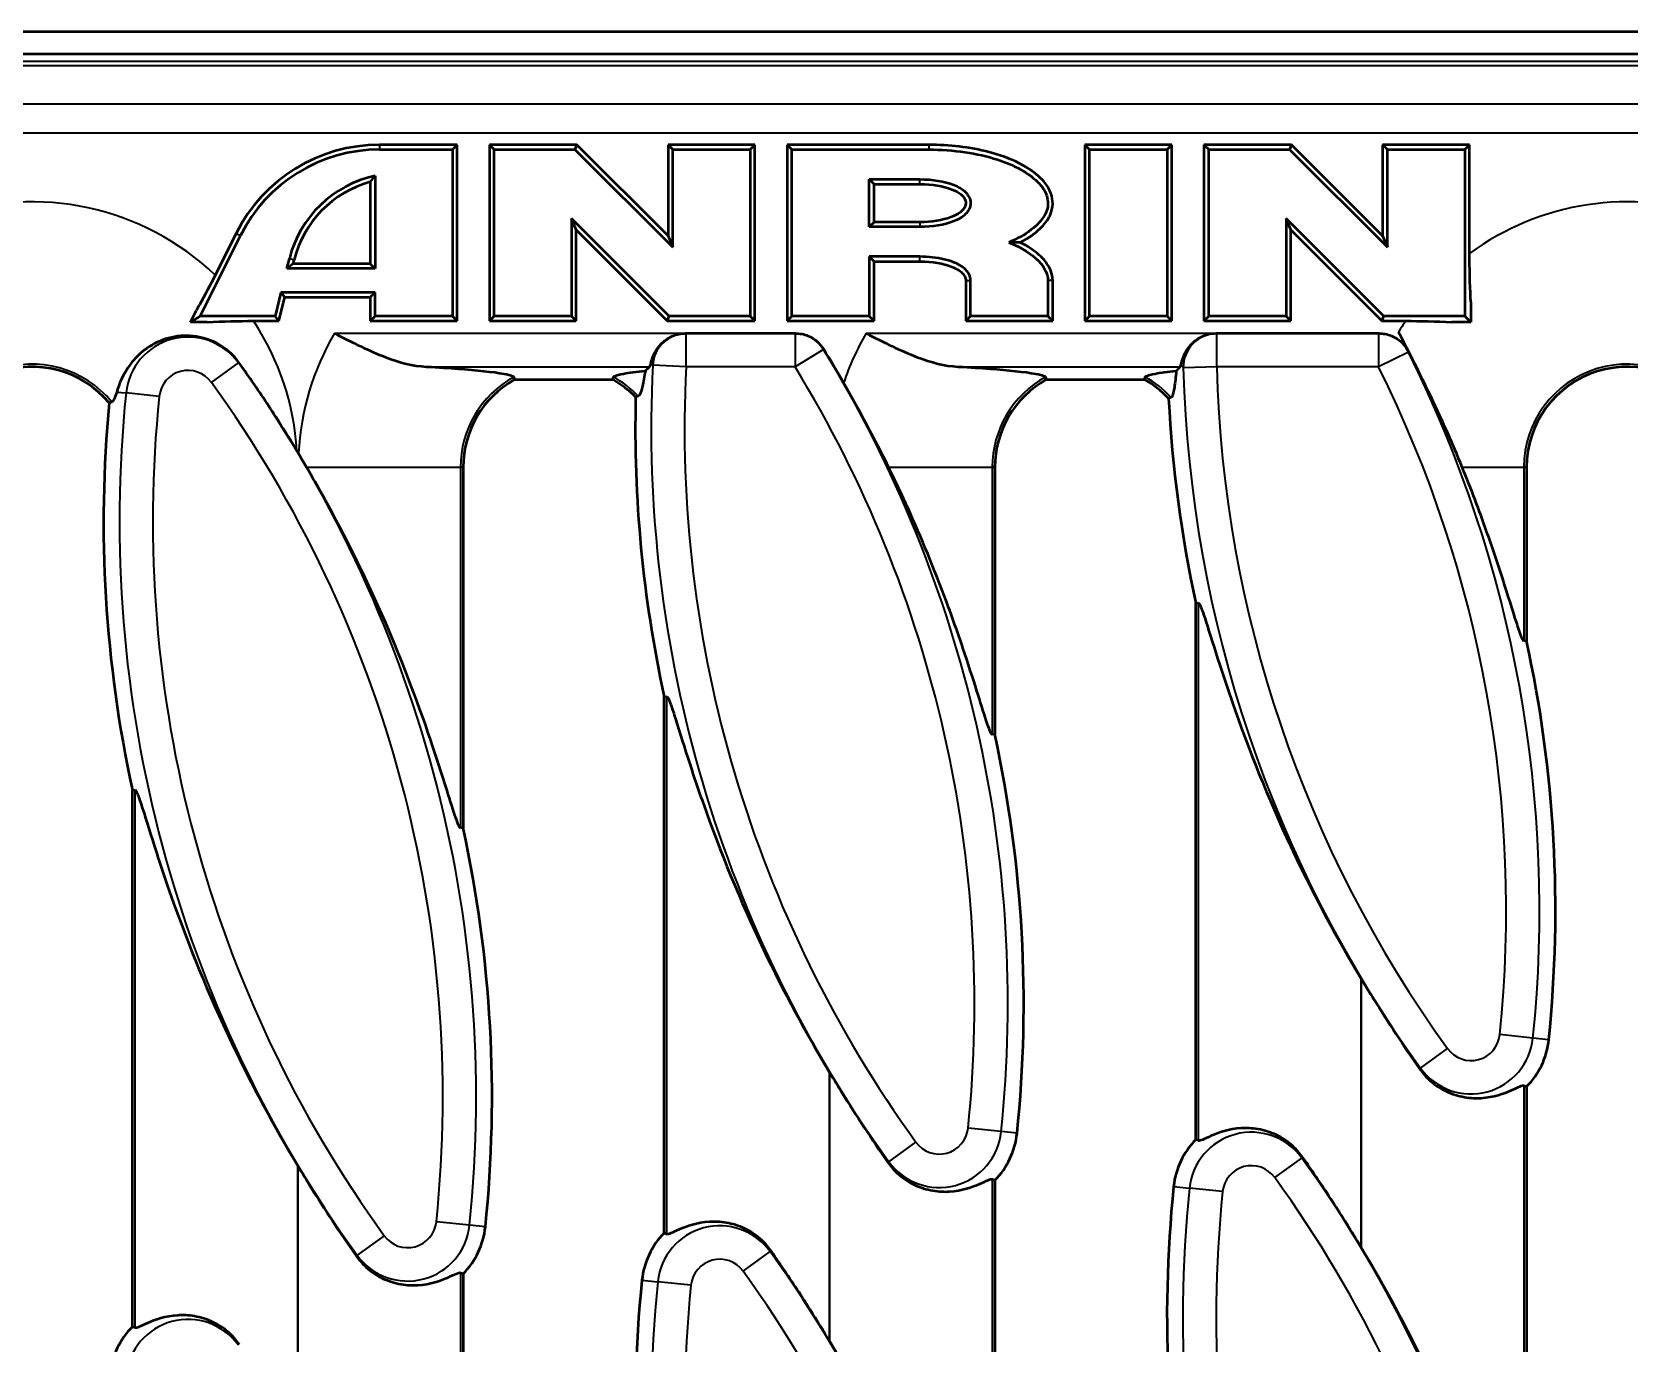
# Model space of a CAD drawing. Header units: millimetres. Extents: x 0 to 1485, y 0 to 1050.
# Drawn here: x 1182.1 to 1253.6, y 568 to 626.8 of the extents above; entities that cross this region are included whole.
import ezdxf

# ---------------------------------------------------------------- set-up
doc = ezdxf.new("R2010")
doc.units = ezdxf.units.MM
doc.header["$LTSCALE"] = 2.5
doc.layers.add('Sichtbar (ISO)', color=7, linetype='Continuous', lineweight=50)
doc.layers.add('Sichtbar schmal (ISO)', color=7, linetype='Continuous', lineweight=35)

msp = doc.modelspace()

# ---------------------------------------------------------------- linework, layer by layer
at = {"layer": 'Sichtbar (ISO)'}
for p, q in [((1420.146, 626.759), (420.146, 626.759)), ((1419.646, 625.759), (920.646, 625.759)), ((1201.092, 621.705), (1197.618, 621.705)), ((1197.618, 621.491), (1200.878, 621.491)), ((1201.092, 621.705), (1200.878, 621.491)), ((1200.878, 621.491), (1200.878, 614.027)), ((1201.092, 613.812), (1201.092, 621.705)), ((1206.457, 621.705), (1202.533, 621.705)), ((1202.533, 621.705), (1202.747, 621.491)), ((1202.533, 621.705), (1202.533, 613.812)), ((1202.747, 621.491), (1206.368, 621.491)), ((1202.747, 614.027), (1202.747, 621.491)), ((1206.457, 621.705), (1206.368, 621.491)), ((1206.368, 621.491), (1210.747, 617.112)), ((1210.533, 617.629), (1206.457, 621.705)), ((1214.426, 621.705), (1210.533, 621.705)), ((1210.533, 621.705), (1210.747, 621.491)), ((1210.533, 621.705), (1210.533, 617.629)), ((1210.747, 621.491), (1214.211, 621.491)), ((1210.747, 617.112), (1210.747, 621.491)), ((1214.426, 621.705), (1214.211, 621.491)), ((1214.211, 621.491), (1214.211, 614.027)), ((1214.426, 613.812), (1214.426, 621.705)), ((1215.866, 621.705), (1215.866, 613.812)), ((1215.866, 621.705), (1216.08, 621.491)), ((1222.213, 621.705), (1215.866, 621.705)), ((1216.08, 614.027), (1216.08, 621.491)), ((1216.08, 621.491), (1222.213, 621.491)), ((1233.092, 621.705), (1229.199, 621.705)), ((1229.199, 621.705), (1229.414, 621.491)), ((1229.199, 621.705), (1229.199, 613.812)), ((1229.414, 621.491), (1232.878, 621.491)), ((1229.414, 614.027), (1229.414, 621.491)), ((1233.092, 621.705), (1232.878, 621.491)), ((1232.878, 621.491), (1232.878, 614.027)), ((1233.092, 613.812), (1233.092, 621.705)), ((1238.457, 621.705), (1234.533, 621.705)), ((1234.533, 621.705), (1234.747, 621.491)), ((1234.533, 621.705), (1234.533, 613.812)), ((1234.747, 621.491), (1238.368, 621.491)), ((1234.747, 614.027), (1234.747, 621.491)), ((1238.457, 621.705), (1238.368, 621.491)), ((1238.368, 621.491), (1242.747, 617.112)), ((1242.533, 617.629), (1238.457, 621.705)), ((1242.533, 621.705), (1242.533, 617.629)), ((1242.533, 621.705), (1242.747, 621.491)), ((1246.426, 621.705), (1242.533, 621.705)), ((1242.747, 617.112), (1242.747, 621.491)), ((1242.747, 621.491), (1246.211, 621.491)), ((1246.426, 621.705), (1246.211, 621.491)), ((1246.211, 621.491), (1246.211, 614.027)), ((1246.426, 616.829), (1246.426, 621.705)), ((1197.414, 620.313), (1197.414, 616.157)), ((1219.545, 620.16), (1221.813, 620.16)), ((1219.759, 619.946), (1219.545, 620.16)), ((1219.545, 618.024), (1219.545, 620.16)), ((1197.199, 620.04), (1197.199, 616.372)), ((1219.759, 619.946), (1221.813, 619.946)), ((1219.759, 618.238), (1219.759, 619.946)), ((1210.59, 614.027), (1206.211, 618.406)), ((1206.426, 617.888), (1206.211, 618.406)), ((1206.211, 618.406), (1206.211, 614.027)), ((1219.759, 618.238), (1219.545, 618.024)), ((1221.813, 618.024), (1219.545, 618.024)), ((1221.813, 618.238), (1219.759, 618.238)), ((1238.426, 617.888), (1238.211, 618.406)), ((1238.211, 618.406), (1238.211, 614.027)), ((1242.59, 614.027), (1238.211, 618.406)), ((1189.579, 614.027), (1191.385, 617.639)), ((1191.194, 617.735), (1190.257, 615.861)), ((1206.426, 617.888), (1210.501, 613.812)), ((1206.426, 613.812), (1206.426, 617.888)), ((1210.533, 617.629), (1210.747, 617.112)), ((1238.426, 613.812), (1238.426, 617.888)), ((1238.426, 617.888), (1242.501, 613.812)), ((1242.533, 617.629), (1242.747, 617.112)), ((1193.469, 616.157), (1193.58, 616.602)), ((1193.744, 616.372), (1193.788, 616.55)), ((1221.813, 616.693), (1219.545, 616.693)), ((1219.759, 616.479), (1219.545, 616.693)), ((1219.545, 616.693), (1219.545, 614.027)), ((1193.744, 616.372), (1193.469, 616.157)), ((1197.414, 616.157), (1193.469, 616.157)), ((1197.199, 616.372), (1193.744, 616.372)), ((1197.199, 616.372), (1197.414, 616.157)), ((1219.759, 616.479), (1221.813, 616.479)), ((1219.759, 613.812), (1219.759, 616.479)), ((1193.203, 615.093), (1192.937, 614.027)), ((1193.371, 614.879), (1193.203, 615.093)), ((1197.414, 615.093), (1193.203, 615.093)), ((1197.199, 614.879), (1197.414, 615.093)), ((1197.414, 614.027), (1197.414, 615.093)), ((1223.866, 615.625), (1223.866, 613.812)), ((1224.08, 614.027), (1224.08, 615.625)), ((1227.545, 615.625), (1227.545, 614.027)), ((1227.759, 613.812), (1227.759, 615.625)), ((1193.104, 613.812), (1193.371, 614.879)), ((1193.371, 614.879), (1197.199, 614.879)), ((1197.199, 614.879), (1197.199, 613.812)), ((1246.479, 614.667), (1246.479, 613.759)), ((1189.146, 613.759), (1189.417, 614.302)), ((1189.146, 613.759), (1189.579, 614.027)), ((1189.901, 613.759), (1189.146, 613.759)), ((1192.937, 614.027), (1189.579, 614.027)), ((1191.97, 613.812), (1193.104, 613.812)), ((1193.104, 613.812), (1192.937, 614.027)), ((1197.199, 613.812), (1197.414, 614.027)), ((1197.199, 613.812), (1201.092, 613.812)), ((1200.878, 614.027), (1197.414, 614.027)), ((1201.092, 613.812), (1200.878, 614.027)), ((1202.533, 613.812), (1202.747, 614.027)), ((1202.533, 613.812), (1206.426, 613.812)), ((1206.211, 614.027), (1202.747, 614.027)), ((1206.426, 613.812), (1206.211, 614.027)), ((1210.501, 613.812), (1210.59, 614.027)), ((1210.501, 613.812), (1214.426, 613.812)), ((1214.211, 614.027), (1210.59, 614.027)), ((1214.426, 613.812), (1214.211, 614.027)), ((1215.866, 613.812), (1216.08, 614.027)), ((1215.866, 613.812), (1219.759, 613.812)), ((1219.545, 614.027), (1216.08, 614.027)), ((1219.759, 613.812), (1219.545, 614.027)), ((1223.866, 613.812), (1224.08, 614.027)), ((1223.866, 613.812), (1227.759, 613.812)), ((1227.545, 614.027), (1224.08, 614.027)), ((1227.759, 613.812), (1227.545, 614.027)), ((1229.199, 613.812), (1229.414, 614.027)), ((1229.199, 613.812), (1233.092, 613.812)), ((1232.878, 614.027), (1229.414, 614.027)), ((1233.092, 613.812), (1232.878, 614.027)), ((1234.533, 613.812), (1234.747, 614.027)), ((1234.533, 613.812), (1238.426, 613.812)), ((1238.211, 614.027), (1234.747, 614.027)), ((1238.426, 613.812), (1238.211, 614.027)), ((1242.501, 613.812), (1242.59, 614.027)), ((1242.501, 613.812), (1243.559, 613.812)), ((1246.211, 614.027), (1242.59, 614.027)), ((1246.479, 613.759), (1245.629, 613.759)), ((1246.479, 613.759), (1246.211, 614.027)), ((1211.33, 613.259), (1216.233, 613.259)), ((1235.091, 613.259), (1242.361, 613.259)), ((1203.66, 611.184), (1208.06, 611.184)), ((1227.47, 611.184), (1231.87, 611.184)), ((1201.36, 607.259), (1201.36, 591.107)), ((1225.17, 607.259), (1225.17, 595.297)), ((1248.979, 607.259), (1248.979, 599.488)), ((1234.17, 601.173), (1234.287, 601.185)), ((1234.17, 577.145), (1234.17, 601.173)), ((1248.979, 599.488), (1248.862, 599.475)), ((1210.36, 596.982), (1210.477, 596.995)), ((1210.36, 572.955), (1210.36, 596.982)), ((1225.17, 595.297), (1225.053, 595.284)), ((1186.551, 592.792), (1186.668, 592.804)), ((1186.551, 568.764), (1186.551, 592.792)), ((1201.36, 591.107), (1201.243, 591.094)), ((1248.979, 579.515), (1248.979, 555.488)), ((1225.17, 575.325), (1225.17, 551.297)), ((1201.36, 571.134), (1201.36, 547.107))]:
    msp.add_line(p, q, dxfattribs=at)
for centre, radius, start, end in [((1197.618, 614.523), 7.182, 90, 153.43495), ((1197.618, 614.523), 6.968, 90, 153.43495), ((1198.479, 615.377), 5.05, 102.18023, 165.96376), ((1198.479, 615.377), 4.835, 105.34763, 165.96376), ((1193.451, 587.435), 56.122, 26.44665, 27.4611), ((1169.641, 583.245), 56.122, 29.68509, 31.47152), ((1182.051, 607.259), 4.5, 39.85115, 180), ((1253.479, 607.259), 4.5, 34.21373, 180), ((1205.86, 607.259), 4.5, 119.26662, 180), ((1205.86, 607.259), 4.5, 44.24712, 60.73338), ((1229.67, 607.259), 4.5, 119.26662, 180), ((1229.67, 607.259), 4.5, 43.19799, 60.73338), ((1242.079, 604.844), 56.821, 174.64963, 192.24573), ((1265.889, 609.034), 56.821, 178.62427, 192.24573), ((1289.698, 613.225), 56.821, 182.91116, 192.24573), ((1145.832, 579.054), 56.122, 30.90087, 31.03967), ((1193.451, 587.435), 56.821, 354.12505, 12.24573), ((1169.641, 583.245), 56.821, 354.12505, 12.24573), ((1145.832, 579.054), 56.821, 354.12505, 12.24573), ((1289.698, 613.225), 56.122, 210.93272, 210.99477), ((1246.492, 581.978), 3.5, 315.28608, 354.12505), ((1265.889, 609.034), 56.122, 210.93272, 210.99477), ((1222.682, 577.787), 3.5, 315.28608, 354.12505), ((1236.657, 574.683), 3.5, 135.28608, 174.12505), ((1242.079, 604.844), 56.122, 210.93272, 210.99477), ((1289.698, 569.225), 56.821, 174.12505, 192.24573), ((1198.873, 573.597), 3.5, 315.28608, 354.12505), ((1212.847, 570.492), 3.5, 135.28608, 174.12505), ((1193.451, 543.435), 56.122, 30.93272, 30.99477), ((1265.889, 565.034), 56.821, 174.12505, 192.24573), ((1189.038, 566.302), 3.5, 135.28608, 174.12505), ((1169.641, 539.245), 56.122, 30.93272, 30.99477)]:
    msp.add_arc(centre, radius, start, end, dxfattribs=at)
for points, knots in [([(1226.306, 617.333), (1226.668, 617.52), (1226.971, 617.73), (1227.383, 618.131), (1227.539, 618.332), (1227.712, 618.718), (1227.754, 618.886), (1227.763, 619.222), (1227.734, 619.38), (1227.61, 619.718), (1227.504, 619.888), (1227.175, 620.283), (1226.916, 620.488), (1226.182, 620.95), (1225.593, 621.193), (1224.049, 621.601), (1223.114, 621.705), (1222.213, 621.705)], [0.049079, 0.049079, 0.049079, 0.049079, 0.180714, 0.180714, 0.280957, 0.280957, 0.351601, 0.351601, 0.417239, 0.417239, 0.497173, 0.497173, 0.624906, 0.624906, 0.846195, 0.846195, 1.128374, 1.128374, 1.128374, 1.128374]), ([(1222.213, 621.491), (1223.304, 621.491), (1225.488, 621.172), (1227.201, 620.116), (1227.597, 619.245), (1227.48, 618.411), (1226.662, 617.705), (1225.833, 617.348), (1225.794, 617.331)], [-1.570796, -1.570796, -1.570796, -1.570796, -0.972259, -0.373721, -0.074452, 0.224817, 0.823355, 0.852679, 0.852679, 0.852679, 0.852679]), ([(1221.813, 620.16), (1222.364, 620.16), (1223.182, 620.028), (1223.886, 619.628), (1224.08, 619.284), (1224.08, 618.9), (1223.886, 618.556), (1223.182, 618.157), (1222.364, 618.024), (1221.813, 618.024)], [-1.570796, -1.570796, -1.570796, -1.570796, -0.785398, -0.392699, 0, 0, 0.392699, 0.785398, 1.570796, 1.570796, 1.570796, 1.570796]), ([(1221.813, 619.946), (1222.348, 619.946), (1222.864, 619.861), (1223.405, 619.644), (1223.539, 619.57), (1223.706, 619.433), (1223.766, 619.371), (1223.836, 619.25), (1223.855, 619.198), (1223.869, 619.092), (1223.866, 619.043), (1223.84, 618.942), (1223.815, 618.894), (1223.739, 618.783), (1223.68, 618.726), (1223.508, 618.595), (1223.368, 618.522), (1222.824, 618.317), (1222.327, 618.238), (1221.813, 618.238)], [0, 0, 0, 0, 0.1605224, 0.1605224, 0.2270701, 0.2270701, 0.2689475, 0.2689475, 0.297379, 0.297379, 0.3225767, 0.3225767, 0.34999, 0.34999, 0.3901424, 0.3901424, 0.4587576, 0.4587576, 0.6160653, 0.6160653, 0.6160653, 0.6160653]), ([(1226.306, 617.333), (1226.247, 617.332), (1226.187, 617.332), (1226.019, 617.332), (1225.909, 617.331), (1225.794, 617.331)], [0.0230733, 0.0230733, 0.0230733, 0.0230733, 0.05797275, 0.05797275, 0.11800361, 0.11800361, 0.11800361, 0.11800361]), ([(1225.794, 617.331), (1225.795, 617.331), (1226.374, 617.092), (1227.284, 616.506), (1227.545, 615.908), (1227.545, 615.625)], [-0.8221335, -0.8221335, -0.8221335, -0.8221335, -0.8217705, -0.4108853, 0, 0, 0, 0]), ([(1227.759, 615.625), (1227.759, 615.777), (1227.728, 615.924), (1227.603, 616.242), (1227.497, 616.403), (1227.196, 616.751), (1226.979, 616.926), (1226.611, 617.168), (1226.46, 617.254), (1226.306, 617.333)], [0, 0, 0, 0, 0.0454639, 0.0454639, 0.1024837, 0.1024837, 0.1830706, 0.1830706, 0.2341006, 0.2341006, 0.2341006, 0.2341006]), ([(1224.08, 615.625), (1224.08, 615.719), (1224.057, 615.811), (1223.992, 615.947), (1223.959, 615.998), (1223.789, 616.204), (1223.603, 616.322), (1223.235, 616.48), (1223.074, 616.531), (1222.738, 616.612), (1222.564, 616.642), (1222.197, 616.683), (1222.005, 616.693), (1221.813, 616.693)], [-3.141593, -3.141593, -3.141593, -3.141593, -2.951123, -2.951123, -2.825307, -2.825307, -2.389571, -2.389571, -2.110026, -2.110026, -1.844728, -1.844728, -1.570796, -1.570796, -1.570796, -1.570796]), ([(1246.479, 614.667), (1246.477, 614.716), (1246.474, 614.764), (1246.441, 615.498), (1246.426, 616.193), (1246.426, 616.829)], [5.2438675, 5.2438675, 5.2438675, 5.2438675, 5.2575065, 5.2575065, 5.4483105, 5.4483105, 5.4483105, 5.4483105]), ([(1190.257, 615.861), (1190.044, 615.435), (1189.8, 614.975), (1189.505, 614.454), (1189.461, 614.378), (1189.417, 614.302)], [1.1307258, 1.1307258, 1.1307258, 1.1307258, 1.2737546, 1.2737546, 1.2985026, 1.2985026, 1.2985026, 1.2985026]), ([(1221.813, 616.479), (1222.348, 616.479), (1222.864, 616.394), (1223.436, 616.165), (1223.59, 616.074), (1223.747, 615.922), (1223.791, 615.867), (1223.836, 615.777), (1223.847, 615.747), (1223.862, 615.687), (1223.866, 615.656), (1223.866, 615.625)], [0, 0, 0, 0, 0.1605224, 0.1605224, 0.2399366, 0.2399366, 0.2766982, 0.2766982, 0.2935698, 0.2935698, 0.3099977, 0.3099977, 0.3099977, 0.3099977]), ([(1191.318, 611.951), (1191.24, 612.059), (1191.154, 612.162), (1190.809, 612.523), (1190.509, 612.735), (1189.846, 613.038), (1189.492, 613.123), (1188.751, 613.168), (1188.379, 613.115), (1187.696, 612.896), (1187.378, 612.728), (1186.838, 612.318), (1186.632, 612.101), (1186.114, 611.419), (1185.947, 610.96), (1185.845, 610.63)], [-0.9295399, -0.9295399, -0.9295399, -0.9295399, -0.8860286, -0.8860286, -0.7673397, -0.7673397, -0.6474199, -0.6474199, -0.5171123, -0.5171123, -0.3874719, -0.3874719, -0.2695399, -0.2695399, -0.019858, -0.019858, -0.019858, -0.019858]), ([(1195.596, 613.259), (1195.6, 613.257), (1195.603, 613.255), (1196.39, 612.856), (1197.144, 612.474), (1198.528, 611.947), (1199.118, 611.795), (1199.699, 611.764)], [-0.4382836, -0.4382836, -0.4382836, -0.4382836, -0.4371891, -0.4371891, -0.2038015, -0.2038015, 0, 0, 0, 0]), ([(1209.768, 611.914), (1209.784, 611.984), (1209.806, 612.076), (1209.884, 612.286), (1209.937, 612.401), (1210.087, 612.634), (1210.18, 612.748), (1210.418, 612.965), (1210.564, 613.062), (1210.819, 613.173), (1210.918, 613.205), (1211.122, 613.248), (1211.226, 613.259), (1211.33, 613.259)], [0, 0, 0, 0, 0.0477118, 0.0477118, 0.093927, 0.093927, 0.1402677, 0.1402677, 0.1925422, 0.1925422, 0.2236934, 0.2236934, 0.2548333, 0.2548333, 0.2548333, 0.2548333]), ([(1216.233, 613.259), (1216.428, 613.259), (1216.621, 613.221), (1216.947, 613.087), (1217.082, 613.004), (1217.322, 612.8), (1217.425, 612.679), (1217.507, 612.545)], [0, 0, 0, 0, 0.0584811, 0.0584811, 0.1057495, 0.1057495, 0.1530454, 0.1530454, 0.1530454, 0.1530454]), ([(1219.406, 613.259), (1219.409, 613.257), (1219.413, 613.255), (1220.194, 612.858), (1220.944, 612.479), (1222.329, 611.949), (1222.923, 611.795), (1223.509, 611.764)], [-0.4382848, -0.4382848, -0.4382848, -0.4382848, -0.437185, -0.437185, -0.2052638, -0.2052638, 0, 0, 0, 0]), ([(1233.5, 611.821), (1233.516, 611.877), (1233.533, 611.969), (1233.6, 612.181), (1233.643, 612.291), (1233.77, 612.524), (1233.85, 612.64), (1234.059, 612.867), (1234.188, 612.972), (1234.447, 613.121), (1234.57, 613.172), (1234.826, 613.241), (1234.958, 613.259), (1235.091, 613.259)], [0, 0, 0, 0, 0.0593155, 0.0593155, 0.1083884, 0.1083884, 0.1561333, 0.1561333, 0.2082718, 0.2082718, 0.2495666, 0.2495666, 0.2907897, 0.2907897, 0.2907897, 0.2907897]), ([(1242.361, 613.259), (1242.556, 613.259), (1242.749, 613.221), (1243.096, 613.078), (1243.248, 612.981), (1243.511, 612.736), (1243.619, 612.591), (1243.699, 612.43)], [0, 0, 0, 0, 0.0585069, 0.0585069, 0.1123608, 0.1123608, 0.1662515, 0.1662515, 0.1662515, 0.1662515]), ([(1246.1, 607.259), (1245.676, 608.304), (1245.176, 609.419), (1244.203, 611.441), (1243.754, 612.342), (1243.249, 613.316)], [-1.516692, -1.516692, -1.516692, -1.516692, -0.9730035, -0.9730035, -0.6389397, -0.6389397, -0.6389397, -0.6389397]), ([(1193.917, 607.992), (1193.51, 608.669), (1193.09, 609.339), (1192.231, 610.649), (1191.784, 611.302), (1191.318, 611.951)], [-0.5242711, -0.5242711, -0.5242711, -0.5242711, -0.2798483, -0.2798483, -0.0394354, -0.0394354, -0.0394354, -0.0394354]), ([(1199.699, 611.764), (1199.71, 611.764), (1199.721, 611.763), (1200.248, 611.735), (1200.735, 611.704), (1201.923, 611.613), (1202.723, 611.532), (1203.352, 611.42), (1203.512, 611.381), (1203.607, 611.332), (1203.626, 611.317), (1203.63, 611.301)], [1.5956649, 1.5956649, 1.5956649, 1.5956649, 1.5992121, 1.5992121, 1.7651318, 1.7651318, 2.0728556, 2.0728556, 2.1924452, 2.1924452, 2.2418704, 2.2418704, 2.2418704, 2.2418704]), ([(1208.09, 611.301), (1208.094, 611.317), (1208.113, 611.332), (1208.208, 611.381), (1208.368, 611.42), (1208.789, 611.495), (1209.131, 611.539), (1209.519, 611.579)], [2.3338555, 2.3338555, 2.3338555, 2.3338555, 2.3832807, 2.3832807, 2.5028703, 2.5028703, 2.6689383, 2.6689383, 2.6689383, 2.6689383]), ([(1209.519, 611.579), (1209.473, 611.309), (1209.428, 611.074), (1209.346, 610.725), (1209.307, 610.601), (1209.246, 610.48), (1209.224, 610.453), (1209.202, 610.445)], [-0.3434641, -0.3434641, -0.3434641, -0.3434641, -0.2020343, -0.2020343, -0.0757862, -0.0757862, 0, 0, 0, 0]), ([(1209.714, 611.764), (1209.727, 611.777), (1209.742, 611.813), (1209.761, 611.884), (1209.764, 611.898), (1209.768, 611.914)], [0.01358105, 0.01358105, 0.01358105, 0.01358105, 0.05668822, 0.05668822, 0.06677833, 0.06677833, 0.06677833, 0.06677833]), ([(1223.509, 611.764), (1223.52, 611.764), (1223.531, 611.763), (1224.058, 611.735), (1224.544, 611.704), (1225.732, 611.613), (1226.532, 611.532), (1227.161, 611.42), (1227.322, 611.381), (1227.417, 611.332), (1227.435, 611.317), (1227.439, 611.301)], [1.5956649, 1.5956649, 1.5956649, 1.5956649, 1.5992121, 1.5992121, 1.7651318, 1.7651318, 2.0728556, 2.0728556, 2.1924452, 2.1924452, 2.2418704, 2.2418704, 2.2418704, 2.2418704]), ([(1231.9, 611.301), (1231.904, 611.317), (1231.923, 611.332), (1232.018, 611.381), (1232.178, 611.42), (1232.591, 611.493), (1232.919, 611.536), (1233.291, 611.575)], [2.3338555, 2.3338555, 2.3338555, 2.3338555, 2.3832807, 2.3832807, 2.5028703, 2.5028703, 2.6636204, 2.6636204, 2.6636204, 2.6636204]), ([(1233.291, 611.575), (1233.265, 611.288), (1233.238, 611.036), (1233.182, 610.671), (1233.154, 610.543), (1233.104, 610.422), (1233.085, 610.396), (1233.065, 610.388)], [-0.3403495, -0.3403495, -0.3403495, -0.3403495, -0.1949366, -0.1949366, -0.07093, -0.07093, 0, 0, 0, 0]), ([(1220.413, 607.259), (1219.983, 608.133), (1219.516, 609.027), (1218.815, 610.299), (1218.611, 610.662), (1218.397, 611.038)], [-1.0423618, -1.0423618, -1.0423618, -1.0423618, -0.6616374, -0.6616374, -0.5195843, -0.5195843, -0.5195843, -0.5195843]), ([(1185.845, 610.63), (1185.81, 610.514), (1185.775, 610.417), (1185.719, 610.288), (1185.696, 610.246), (1185.657, 610.197), (1185.641, 610.184), (1185.626, 610.179)], [-0.2062679, -0.2062679, -0.2062679, -0.2062679, -0.1172646, -0.1172646, -0.0504016, -0.0504016, 0, 0, 0, 0]), ([(1201.243, 591.094), (1201.222, 591.092), (1201.187, 591.15), (1201.098, 591.364), (1201.044, 591.518), (1200.875, 592.025), (1200.734, 592.48), (1200.431, 593.443), (1200.268, 593.952), (1199.555, 596.114), (1198.852, 598.038), (1197.21, 601.879), (1196.271, 603.8), (1195.017, 606.101), (1194.691, 606.679), (1194.352, 607.259)], [3.140553, 3.140553, 3.140553, 3.140553, 3.213498, 3.213498, 3.287887, 3.287887, 3.453201, 3.453201, 3.618515, 3.618515, 4.213021, 4.213021, 4.807527, 4.807527, 5.002595, 5.002595, 5.002595, 5.002595]), ([(1225.053, 595.284), (1225.029, 595.282), (1224.991, 595.351), (1224.899, 595.577), (1224.843, 595.736), (1224.658, 596.296), (1224.511, 596.774), (1224.179, 597.827), (1223.97, 598.478), (1223.513, 599.833), (1223.264, 600.538), (1222.47, 602.669), (1221.874, 604.111), (1221.009, 606.021), (1220.719, 606.635), (1220.413, 607.259)], [2.521515, 2.521515, 2.521515, 2.521515, 2.604849, 2.604849, 2.689631, 2.689631, 2.859195, 2.859195, 3.080555, 3.080555, 3.301915, 3.301915, 3.744636, 3.744636, 3.946718, 3.946718, 3.946718, 3.946718]), ([(1248.862, 599.475), (1248.849, 599.474), (1248.831, 599.495), (1248.786, 599.579), (1248.758, 599.643), (1248.667, 599.882), (1248.594, 600.102), (1248.35, 600.862), (1248.14, 601.546), (1247.681, 602.966), (1247.432, 603.706), (1246.866, 605.303), (1246.502, 606.27), (1246.1, 607.259)], [2.0252298, 2.0252298, 2.0252298, 2.0252298, 2.0708726, 2.0708726, 2.1179608, 2.1179608, 2.2121371, 2.2121371, 2.4450296, 2.4450296, 2.6779221, 2.6779221, 2.9925018, 2.9925018, 2.9925018, 2.9925018]), ([(1234.287, 601.185), (1234.3, 601.187), (1234.318, 601.166), (1234.363, 601.083), (1234.39, 601.019), (1234.48, 600.783), (1234.552, 600.565), (1234.795, 599.813), (1235.002, 599.136), (1235.455, 597.73), (1235.702, 596.998), (1236.651, 594.311), (1237.558, 592.066), (1239.518, 587.964), (1240.529, 586.096), (1241.559, 584.377)], [0.001445, 0.001445, 0.001445, 0.001445, 0.046776, 0.046776, 0.093551, 0.093551, 0.187102, 0.187102, 0.417891, 0.417891, 0.64868, 0.64868, 1.339149, 1.339149, 1.926999, 1.926999, 1.926999, 1.926999]), ([(1210.477, 596.995), (1210.49, 596.996), (1210.508, 596.976), (1210.553, 596.892), (1210.58, 596.829), (1210.671, 596.593), (1210.743, 596.375), (1210.985, 595.623), (1211.193, 594.946), (1211.646, 593.54), (1211.892, 592.807), (1212.842, 590.121), (1213.748, 587.876), (1215.708, 583.773), (1216.719, 581.905), (1217.749, 580.186)], [0.001445, 0.001445, 0.001445, 0.001445, 0.046776, 0.046776, 0.093551, 0.093551, 0.187102, 0.187102, 0.417891, 0.417891, 0.64868, 0.64868, 1.339149, 1.339149, 1.926999, 1.926999, 1.926999, 1.926999]), ([(1186.668, 592.804), (1186.681, 592.806), (1186.699, 592.785), (1186.744, 592.702), (1186.771, 592.638), (1186.861, 592.402), (1186.933, 592.184), (1187.176, 591.432), (1187.383, 590.755), (1187.836, 589.349), (1188.083, 588.617), (1189.032, 585.93), (1189.939, 583.685), (1191.899, 579.583), (1192.91, 577.715), (1193.94, 575.996)], [0.001445, 0.001445, 0.001445, 0.001445, 0.046776, 0.046776, 0.093551, 0.093551, 0.187102, 0.187102, 0.417891, 0.417891, 0.64868, 0.64868, 1.339149, 1.339149, 1.926999, 1.926999, 1.926999, 1.926999]), ([(1241.59, 584.325), (1241.77, 584.025), (1241.95, 583.731), (1242.765, 582.419), (1243.47, 581.347), (1244.189, 580.312)], [5.4826973, 5.4826973, 5.4826973, 5.4826973, 5.5850708, 5.5850708, 5.9462229, 5.9462229, 5.9462229, 5.9462229]), ([(1217.781, 580.134), (1217.96, 579.835), (1218.14, 579.54), (1218.955, 578.229), (1219.661, 577.157), (1220.38, 576.122)], [5.4826973, 5.4826973, 5.4826973, 5.4826973, 5.5850708, 5.5850708, 5.9462229, 5.9462229, 5.9462229, 5.9462229]), ([(1244.189, 580.312), (1244.33, 580.109), (1244.505, 579.915), (1244.914, 579.564), (1245.152, 579.416), (1245.634, 579.186), (1245.919, 579.097), (1246.467, 579.002), (1246.728, 578.994), (1247.5, 579.04), (1247.971, 579.208), (1248.608, 579.489), (1248.797, 579.591), (1248.862, 579.564)], [3.7738978, 3.7738978, 3.7738978, 3.7738978, 3.8486369, 3.8486369, 3.9329934, 3.9329934, 4.0314686, 4.0314686, 4.1299438, 4.1299438, 4.3729414, 4.3729414, 4.5970062, 4.5970062, 4.5970062, 4.5970062]), ([(1238.96, 576.348), (1238.818, 576.551), (1238.644, 576.746), (1238.235, 577.096), (1237.997, 577.245), (1237.515, 577.475), (1237.229, 577.563), (1236.682, 577.658), (1236.421, 577.666), (1235.649, 577.621), (1235.178, 577.453), (1234.54, 577.171), (1234.352, 577.069), (1234.287, 577.097)], [3.7738978, 3.7738978, 3.7738978, 3.7738978, 3.8486369, 3.8486369, 3.9329934, 3.9329934, 4.0314686, 4.0314686, 4.1299438, 4.1299438, 4.3729414, 4.3729414, 4.5970062, 4.5970062, 4.5970062, 4.5970062]), ([(1193.971, 575.944), (1194.151, 575.644), (1194.331, 575.35), (1195.146, 574.038), (1195.851, 572.966), (1196.57, 571.931)], [5.4826973, 5.4826973, 5.4826973, 5.4826973, 5.5850708, 5.5850708, 5.9462229, 5.9462229, 5.9462229, 5.9462229]), ([(1220.38, 576.122), (1220.521, 575.918), (1220.696, 575.724), (1221.104, 575.374), (1221.342, 575.225), (1221.825, 574.995), (1222.11, 574.907), (1222.657, 574.812), (1222.918, 574.804), (1223.69, 574.849), (1224.162, 575.017), (1224.799, 575.298), (1224.987, 575.401), (1225.053, 575.373)], [3.7738978, 3.7738978, 3.7738978, 3.7738978, 3.8486369, 3.8486369, 3.9329934, 3.9329934, 4.0314686, 4.0314686, 4.1299438, 4.1299438, 4.3729414, 4.3729414, 4.5970062, 4.5970062, 4.5970062, 4.5970062]), ([(1241.559, 572.336), (1241.142, 573.029), (1240.717, 573.709), (1239.868, 575.018), (1239.419, 575.687), (1238.96, 576.348)], [5.6696828, 5.6696828, 5.6696828, 5.6696828, 5.9076607, 5.9076607, 6.1399115, 6.1399115, 6.1399115, 6.1399115]), ([(1215.15, 572.158), (1215.009, 572.361), (1214.834, 572.555), (1214.426, 572.906), (1214.188, 573.054), (1213.705, 573.284), (1213.42, 573.373), (1212.873, 573.468), (1212.611, 573.475), (1211.839, 573.43), (1211.368, 573.262), (1210.731, 572.981), (1210.542, 572.879), (1210.477, 572.906)], [3.7738978, 3.7738978, 3.7738978, 3.7738978, 3.8486369, 3.8486369, 3.9329934, 3.9329934, 4.0314686, 4.0314686, 4.1299438, 4.1299438, 4.3729414, 4.3729414, 4.5970062, 4.5970062, 4.5970062, 4.5970062]), ([(1217.749, 568.145), (1217.333, 568.839), (1216.907, 569.519), (1216.059, 570.828), (1215.61, 571.496), (1215.15, 572.158)], [5.6696828, 5.6696828, 5.6696828, 5.6696828, 5.9076607, 5.9076607, 6.1399115, 6.1399115, 6.1399115, 6.1399115]), ([(1248.862, 555.475), (1248.849, 555.474), (1248.831, 555.494), (1248.786, 555.577), (1248.759, 555.641), (1248.669, 555.877), (1248.596, 556.095), (1248.354, 556.847), (1248.147, 557.524), (1247.693, 558.93), (1247.447, 559.662), (1246.498, 562.349), (1245.591, 564.594), (1243.631, 568.697), (1242.62, 570.565), (1241.59, 572.284)], [0.001445, 0.001445, 0.001445, 0.001445, 0.046776, 0.046776, 0.093551, 0.093551, 0.187102, 0.187102, 0.417891, 0.417891, 0.64868, 0.64868, 1.339149, 1.339149, 1.926999, 1.926999, 1.926999, 1.926999]), ([(1196.57, 571.931), (1196.711, 571.728), (1196.886, 571.534), (1197.295, 571.183), (1197.532, 571.035), (1198.015, 570.805), (1198.3, 570.716), (1198.847, 570.621), (1199.109, 570.614), (1199.881, 570.659), (1200.352, 570.827), (1200.989, 571.108), (1201.178, 571.21), (1201.243, 571.183)], [3.7738978, 3.7738978, 3.7738978, 3.7738978, 3.8486369, 3.8486369, 3.9329934, 3.9329934, 4.0314686, 4.0314686, 4.1299438, 4.1299438, 4.3729414, 4.3729414, 4.5970062, 4.5970062, 4.5970062, 4.5970062]), ([(1191.341, 567.967), (1191.199, 568.171), (1191.025, 568.365), (1190.616, 568.715), (1190.378, 568.864), (1189.896, 569.094), (1189.61, 569.182), (1189.063, 569.277), (1188.802, 569.285), (1188.03, 569.24), (1187.559, 569.072), (1186.921, 568.79), (1186.733, 568.688), (1186.668, 568.716)], [3.7738978, 3.7738978, 3.7738978, 3.7738978, 3.8486369, 3.8486369, 3.9329934, 3.9329934, 4.0314686, 4.0314686, 4.1299438, 4.1299438, 4.3729414, 4.3729414, 4.5970062, 4.5970062, 4.5970062, 4.5970062]), ([(1225.053, 551.284), (1225.04, 551.283), (1225.022, 551.304), (1224.977, 551.387), (1224.949, 551.451), (1224.859, 551.687), (1224.787, 551.905), (1224.545, 552.657), (1224.337, 553.333), (1223.884, 554.739), (1223.638, 555.472), (1222.688, 558.158), (1221.782, 560.404), (1219.821, 564.506), (1218.811, 566.374), (1217.781, 568.093)], [0.001445, 0.001445, 0.001445, 0.001445, 0.046776, 0.046776, 0.093551, 0.093551, 0.187102, 0.187102, 0.417891, 0.417891, 0.64868, 0.64868, 1.339149, 1.339149, 1.926999, 1.926999, 1.926999, 1.926999])]:
    msp.add_open_spline(points, degree=3, knots=knots, dxfattribs=at)
for points, degree in [([(1197.199, 620.04), (1197.304, 620.176), (1197.414, 620.313)], 2), ([(1189.901, 613.759), (1190.603, 613.795), (1191.313, 613.812), (1191.97, 613.812)], 3), ([(1243.559, 613.812), (1244.217, 613.812), (1244.927, 613.795), (1245.629, 613.759)], 3), ([(1209.519, 611.579), (1209.616, 611.672), (1209.714, 611.764)], 2), ([(1233.291, 611.575), (1233.384, 611.67), (1233.476, 611.764)], 2), ([(1233.476, 611.764), (1233.484, 611.773), (1233.493, 611.792), (1233.5, 611.821)], 3), ([(1203.63, 611.301), (1203.645, 611.242), (1203.66, 611.184)], 2), ([(1208.06, 611.184), (1208.075, 611.242), (1208.09, 611.301)], 2), ([(1227.439, 611.301), (1227.455, 611.242), (1227.47, 611.184)], 2), ([(1231.87, 611.184), (1231.885, 611.242), (1231.9, 611.301)], 2), ([(1185.626, 610.179), (1185.586, 610.167), (1185.546, 610.155), (1185.505, 610.142)], 3), ([(1209.202, 610.445), (1209.162, 610.429), (1209.123, 610.414), (1209.084, 610.399)], 3), ([(1233.065, 610.388), (1233.027, 610.371), (1232.988, 610.355), (1232.95, 610.339)], 3), ([(1194.352, 607.259), (1194.234, 607.461), (1194.112, 607.667), (1193.987, 607.876)], 3), ([(1248.862, 579.564), (1248.92, 579.539), (1248.979, 579.515)], 2), ([(1234.287, 577.097), (1234.229, 577.121), (1234.17, 577.145)], 2), ([(1225.053, 575.373), (1225.111, 575.349), (1225.17, 575.325)], 2), ([(1210.477, 572.906), (1210.419, 572.93), (1210.36, 572.955)], 2), ([(1201.243, 571.183), (1201.301, 571.158), (1201.36, 571.134)], 2), ([(1186.668, 568.716), (1186.61, 568.74), (1186.551, 568.764)], 2)]:
    msp.add_open_spline(points, degree=degree, dxfattribs=at)
at = {"layer": 'Sichtbar schmal (ISO)'}
for p, q in [((1419.646, 625.438), (920.646, 625.438)), ((1419.646, 625.243), (920.646, 625.243)), ((1176.665, 623.532), (1258.973, 623.532)), ((1177.904, 622.233), (1257.718, 622.233)), ((1197.618, 621.705), (1197.618, 621.491)), ((1222.213, 621.705), (1222.213, 621.491)), ((1221.813, 619.946), (1221.813, 620.16)), ((1221.813, 618.238), (1221.813, 618.024)), ((1191.194, 617.735), (1191.385, 617.639)), ((1193.788, 616.55), (1193.58, 616.602)), ((1221.813, 616.479), (1221.813, 616.693)), ((1223.866, 615.625), (1224.08, 615.625)), ((1227.759, 615.625), (1227.545, 615.625)), ((1195.596, 613.259), (1211.33, 613.259)), ((1211.341, 613.247), (1216.226, 613.247)), ((1211.341, 611.753), (1211.341, 613.247)), ((1216.226, 613.247), (1216.226, 611.753)), ((1219.406, 613.259), (1235.091, 613.259)), ((1235.102, 613.247), (1242.354, 613.247)), ((1235.102, 611.753), (1235.102, 613.247)), ((1242.354, 613.247), (1242.354, 611.753)), ((1217.501, 612.533), (1216.226, 611.753)), ((1243.692, 612.418), (1242.354, 611.753)), ((1190.087, 611.06), (1191.297, 611.936)), ((1191.318, 611.951), (1191.297, 611.936)), ((1199.699, 611.764), (1209.714, 611.764)), ((1211.341, 611.753), (1209.848, 611.827)), ((1216.226, 611.753), (1211.341, 611.753)), ((1223.509, 611.764), (1233.476, 611.764)), ((1235.102, 611.753), (1233.609, 611.713)), ((1242.354, 611.753), (1235.102, 611.753)), ((1185.845, 610.63), (1186.264, 610.587)), ((1187.75, 610.434), (1186.264, 610.587)), ((1194.352, 607.259), (1201.243, 607.259)), ((1201.243, 607.259), (1201.36, 607.259)), ((1201.243, 607.259), (1201.243, 591.094)), ((1220.413, 607.259), (1225.053, 607.259)), ((1225.053, 607.259), (1225.17, 607.259)), ((1225.053, 607.259), (1225.053, 595.284)), ((1246.1, 607.259), (1248.862, 607.259)), ((1248.862, 607.259), (1248.979, 607.259)), ((1248.862, 607.259), (1248.862, 599.475)), ((1234.287, 577.097), (1234.287, 601.185)), ((1210.477, 572.906), (1210.477, 596.995)), ((1186.668, 568.716), (1186.668, 592.804)), ((1241.559, 584.377), (1241.559, 572.336)), ((1241.59, 572.284), (1241.59, 584.325)), ((1249.266, 581.692), (1247.78, 581.845)), ((1249.974, 581.619), (1249.266, 581.692)), ((1244.232, 580.343), (1245.443, 581.219)), ((1217.749, 580.186), (1217.749, 568.145)), ((1217.781, 568.093), (1217.781, 580.134)), ((1244.189, 580.312), (1244.232, 580.343)), ((1248.862, 579.564), (1248.862, 555.475)), ((1225.456, 577.502), (1223.97, 577.655)), ((1226.164, 577.429), (1225.456, 577.502)), ((1220.423, 576.153), (1221.634, 577.029)), ((1193.94, 575.996), (1193.94, 563.955)), ((1193.971, 563.903), (1193.971, 575.944)), ((1220.38, 576.122), (1220.423, 576.153)), ((1237.706, 575.441), (1238.916, 576.317)), ((1238.96, 576.348), (1238.916, 576.317)), ((1225.053, 575.373), (1225.053, 551.284)), ((1233.175, 575.041), (1233.883, 574.968)), ((1235.369, 574.815), (1233.883, 574.968)), ((1201.647, 573.311), (1200.16, 573.464)), ((1202.355, 573.238), (1201.647, 573.311)), ((1197.824, 572.838), (1196.613, 571.962)), ((1215.15, 572.158), (1215.107, 572.126)), ((1196.57, 571.931), (1196.613, 571.962)), ((1213.896, 571.251), (1215.107, 572.126)), ((1201.243, 571.183), (1201.243, 547.094)), ((1209.366, 570.851), (1210.073, 570.778)), ((1211.56, 570.625), (1210.073, 570.778))]:
    msp.add_line(p, q, dxfattribs=at)
for centre, radius, start, end in [((1182.051, 607.259), 11.889, 46.35011, 109.19171), ((1253.479, 607.259), 11.889, 70.76282, 126.39017), ((1182.051, 607.259), 11.889, 3.53839, 33.45113), ((1253.479, 607.259), 11.889, 146.54887, 149.37273), ((1189.038, 610.302), 2.789, 35.87495, 174.12505), ((1205.86, 607.259), 11.889, 149.69103, 177.02434), ((1229.67, 607.259), 11.889, 149.69103, 161.46468), ((1169.641, 583.245), 56.11, 354.12505, 31.46479), ((1193.451, 587.435), 56.11, 354.12505, 26.43921), ((1182.051, 607.259), 4.617, 39.24365, 180), ((1189.038, 610.302), 1.294, 35.87495, 174.12505), ((1145.832, 579.054), 56.11, 354.12505, 35.87495), ((1265.889, 609.034), 56.11, 177.14684, 215.87495), ((1265.889, 609.034), 54.616, 177.14684, 215.87495), ((1169.641, 583.245), 54.616, 354.12505, 31.46479), ((1289.698, 613.225), 56.11, 181.54431, 215.87495), ((1289.698, 613.225), 54.616, 181.54431, 215.87495), ((1193.451, 587.435), 54.616, 354.12505, 26.43921), ((1253.479, 607.259), 4.617, 33.86986, 180), ((1145.832, 579.054), 54.616, 354.12505, 35.87495), ((1205.86, 607.259), 4.617, 118.88555, 180), ((1205.86, 607.259), 4.617, 43.63333, 61.11445), ((1229.67, 607.259), 4.617, 118.88555, 180), ((1229.67, 607.259), 4.617, 42.66256, 61.11445), ((1242.079, 604.844), 56.11, 174.12505, 215.87495), ((1242.079, 604.844), 54.616, 174.12505, 215.87495), ((1246.492, 581.978), 2.789, 215.87495, 354.12505), ((1246.492, 581.978), 1.294, 215.87495, 354.12505), ((1222.682, 577.787), 2.789, 215.87495, 354.12505), ((1222.682, 577.787), 1.294, 215.87495, 354.12505), ((1236.657, 574.683), 2.789, 35.87495, 174.12505), ((1236.657, 574.683), 1.294, 35.87495, 174.12505), ((1193.451, 543.435), 56.11, 354.12505, 35.87495), ((1193.451, 543.435), 54.616, 354.12505, 35.87495), ((1289.698, 569.225), 56.11, 174.12505, 215.87495), ((1289.698, 569.225), 54.616, 174.12505, 215.87495), ((1198.873, 573.597), 2.789, 215.87495, 354.12505), ((1198.873, 573.597), 1.294, 215.87495, 354.12505), ((1212.847, 570.492), 2.789, 35.87495, 174.12505), ((1212.847, 570.492), 1.294, 35.87495, 174.12505), ((1169.641, 539.245), 56.11, 354.12505, 35.87495), ((1265.889, 565.034), 56.11, 174.12505, 215.87495), ((1169.641, 539.245), 54.616, 354.12505, 35.87495), ((1265.889, 565.034), 54.616, 174.12505, 215.87495), ((1189.038, 566.302), 2.789, 35.87495, 174.12505)]:
    msp.add_arc(centre, radius, start, end, dxfattribs=at)
for centre, major_axis, ratio, start_param, end_param in [((1211.341, 611.753), (-1.087, -1.034), 0.992787, 3.955504, 5.469274), ((1216.226, 611.753), (-1.309, 0.733), 0.995008, 4.203704, 5.221074), ((1235.102, 611.753), (-1.046, -1.075), 0.992225, 3.917416, 5.507362), ((1242.354, 611.753), (-1.275, 0.79), 0.994746, 4.160072, 5.264706)]:
    msp.add_ellipse(centre, major_axis=major_axis, ratio=ratio, start_param=start_param, end_param=end_param, dxfattribs=at)
for points in [[(1211.33, 613.259), (1211.333, 613.255), (1211.337, 613.251), (1211.341, 613.247)], [(1216.226, 613.247), (1216.228, 613.251), (1216.23, 613.255), (1216.233, 613.259)], [(1235.091, 613.259), (1235.094, 613.255), (1235.098, 613.251), (1235.102, 613.247)], [(1242.354, 613.247), (1242.356, 613.251), (1242.359, 613.255), (1242.361, 613.259)], [(1217.507, 612.545), (1217.505, 612.541), (1217.503, 612.537), (1217.501, 612.533)], [(1243.699, 612.43), (1243.697, 612.426), (1243.694, 612.422), (1243.692, 612.418)], [(1209.848, 611.827), (1209.821, 611.856), (1209.795, 611.885), (1209.768, 611.914)], [(1233.609, 611.713), (1233.572, 611.749), (1233.536, 611.785), (1233.5, 611.821)]]:
    msp.add_open_spline(points, degree=3, dxfattribs=at)

doc.saveas('drawing.dxf')
